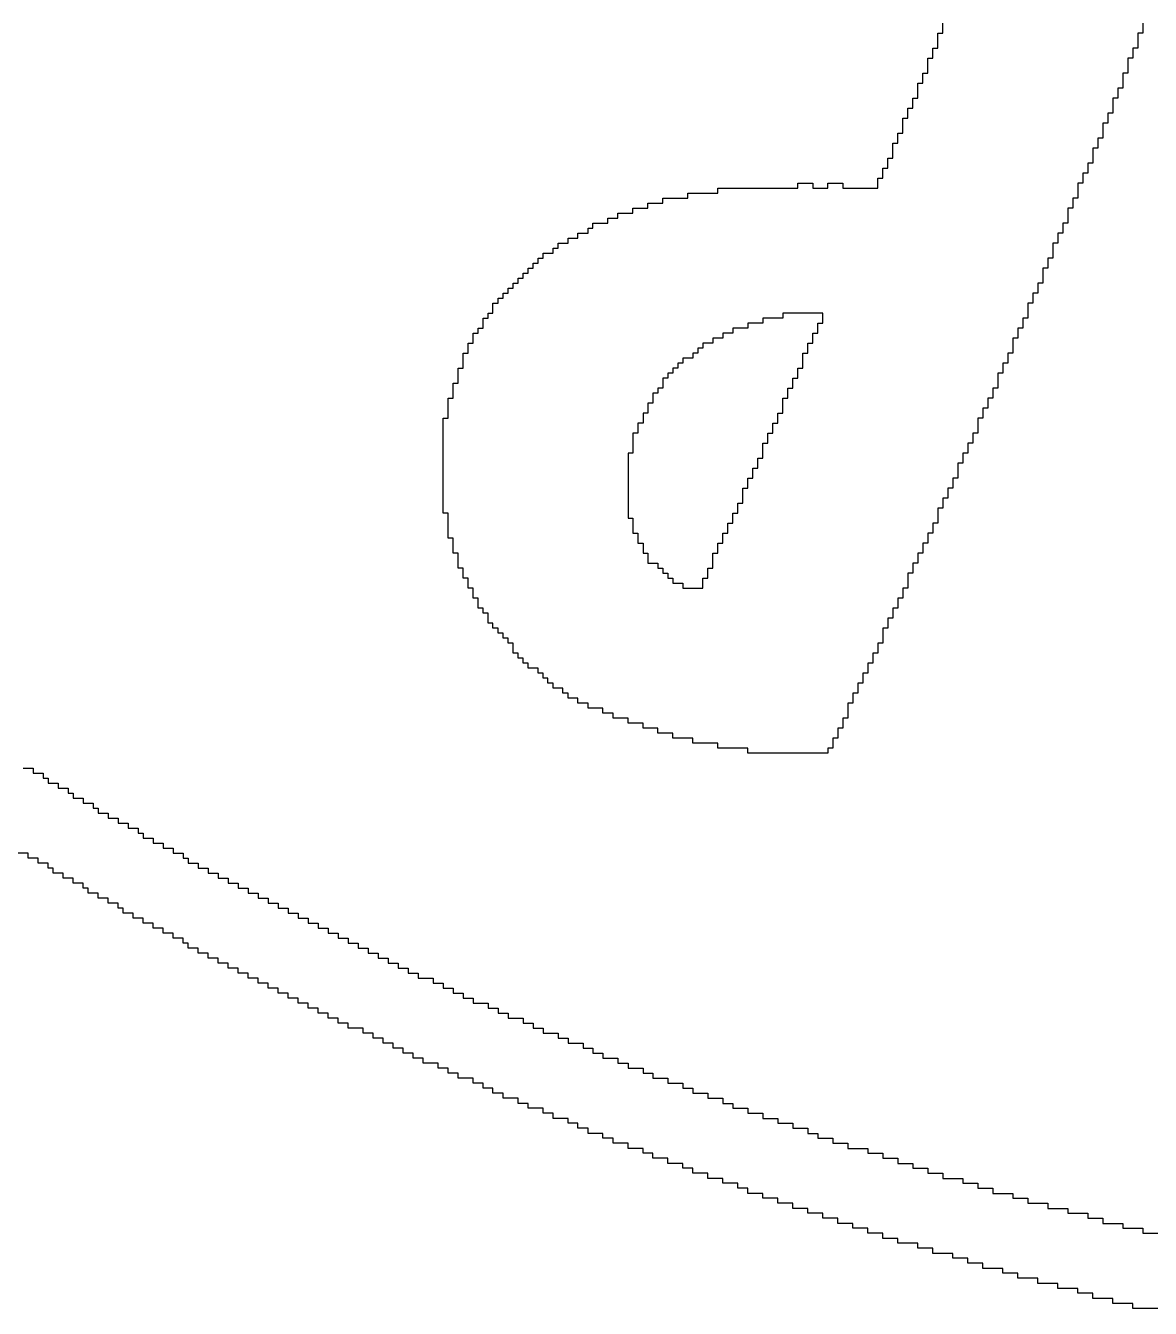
# Model space of a CAD drawing. Header units: millimetres. Extents: x 38.3 to 116.8, y 314 to 397.1.
# Drawn here: x 94.591 to 96.826, y 370.687 to 373.235 of the extents above; entities that cross this region are included whole.
import ezdxf

# ---------------------------------------------------------------- set-up
doc = ezdxf.new("R2010")
doc.units = ezdxf.units.MM
doc.layers.add('TopOverlay', color=2, linetype='Continuous')

# ---------------------------------------------------------------- blocks, each defined once
blk = doc.blocks.new('4S6TMP_L____85')
at = {"layer": 'TopOverlay'}
for p, q in [((-2.5194, -5.484), (-2.5194, -5.474)), ((-2.122, -5.474), (-2.122, -5.484)), ((-2.5293, -5.5038), (-2.5293, -5.4939)), ((-2.5293, -5.4939), (-2.5194, -5.4939)), ((-2.5194, -5.4939), (-2.5194, -5.484)), ((-2.122, -5.4939), (-2.132, -5.4939)), ((-2.132, -5.4939), (-2.132, -5.5038)), ((-2.122, -5.484), (-2.122, -5.4939)), ((-2.5393, -5.5336), (-2.5393, -5.5237)), ((-2.5393, -5.5237), (-2.5293, -5.5237)), ((-2.5293, -5.5138), (-2.5293, -5.5038)), ((-2.5293, -5.5237), (-2.5293, -5.5138)), ((-2.132, -5.5237), (-2.1419, -5.5237)), ((-2.1419, -5.5237), (-2.1419, -5.5336)), ((-2.132, -5.5038), (-2.132, -5.5138)), ((-2.132, -5.5138), (-2.132, -5.5237)), ((-2.5492, -5.5535), (-2.5492, -5.5436)), ((-2.5492, -5.5436), (-2.5393, -5.5436)), ((-2.5492, -5.5634), (-2.5492, -5.5535)), ((-2.5393, -5.5436), (-2.5393, -5.5336)), ((-2.1419, -5.5436), (-2.1518, -5.5436)), ((-2.1518, -5.5436), (-2.1518, -5.5535)), ((-2.1518, -5.5535), (-2.1518, -5.5634)), ((-2.1419, -5.5336), (-2.1419, -5.5436)), ((-2.5591, -5.5833), (-2.5591, -5.5734)), ((-2.5591, -5.5734), (-2.5492, -5.5734)), ((-2.5492, -5.5734), (-2.5492, -5.5634)), ((-2.1518, -5.5734), (-2.1618, -5.5734)), ((-2.1618, -5.5734), (-2.1618, -5.5833)), ((-2.1518, -5.5634), (-2.1518, -5.5734)), ((-2.5691, -5.6032), (-2.5691, -5.5932)), ((-2.5691, -5.5932), (-2.5591, -5.5932)), ((-2.5691, -5.6131), (-2.5691, -5.6032)), ((-2.5591, -5.5932), (-2.5591, -5.5833)), ((-2.1618, -5.6032), (-2.1717, -5.6032)), ((-2.1717, -5.6032), (-2.1717, -5.6131)), ((-2.1618, -5.5833), (-2.1618, -5.5932)), ((-2.1618, -5.5932), (-2.1618, -5.6032)), ((-2.579, -5.633), (-2.579, -5.623)), ((-2.579, -5.623), (-2.5691, -5.623)), ((-2.5691, -5.623), (-2.5691, -5.6131)), ((-2.1717, -5.623), (-2.1816, -5.623)), ((-2.1816, -5.623), (-2.1816, -5.633)), ((-2.1717, -5.6131), (-2.1717, -5.623)), ((-2.5889, -5.6529), (-2.5889, -5.6429)), ((-2.5889, -5.6429), (-2.579, -5.6429)), ((-2.5889, -5.6628), (-2.5889, -5.6529)), ((-2.579, -5.6429), (-2.579, -5.633)), ((-2.1816, -5.6529), (-2.1916, -5.6529)), ((-2.1916, -5.6529), (-2.1916, -5.6628)), ((-2.1816, -5.633), (-2.1816, -5.6429)), ((-2.1816, -5.6429), (-2.1816, -5.6529)), ((-2.5989, -5.6727), (-2.5989, -5.6628)), ((-2.5989, -5.6628), (-2.5889, -5.6628)), ((-2.5989, -5.6827), (-2.5989, -5.6727)), ((-2.1916, -5.6727), (-2.2015, -5.6727)), ((-2.2015, -5.6727), (-2.2015, -5.6827)), ((-2.1916, -5.6628), (-2.1916, -5.6727)), ((-2.6088, -5.7025), (-2.6088, -5.6926)), ((-2.6088, -5.6926), (-2.5989, -5.6926)), ((-2.6088, -5.7125), (-2.6088, -5.7025)), ((-2.5989, -5.6926), (-2.5989, -5.6827)), ((-2.2015, -5.7025), (-2.2114, -5.7025)), ((-2.2114, -5.7025), (-2.2114, -5.7125)), ((-2.2015, -5.6827), (-2.2015, -5.6926)), ((-2.2015, -5.6926), (-2.2015, -5.7025)), ((-2.6187, -5.7224), (-2.6187, -5.7125)), ((-2.6187, -5.7125), (-2.6088, -5.7125)), ((-2.6187, -5.7323), (-2.6187, -5.7224)), ((-2.6187, -5.7423), (-2.6187, -5.7323)), ((-2.2114, -5.7224), (-2.2214, -5.7224)), ((-2.2214, -5.7224), (-2.2214, -5.7323)), ((-2.2214, -5.7323), (-2.2214, -5.7423)), ((-2.2114, -5.7125), (-2.2114, -5.7224)), ((-2.6287, -5.7522), (-2.6287, -5.7423)), ((-2.6287, -5.7423), (-2.6187, -5.7423)), ((-2.6287, -5.7621), (-2.6287, -5.7522)), ((-2.2214, -5.7522), (-2.2313, -5.7522)), ((-2.2313, -5.7522), (-2.2313, -5.7621)), ((-2.2214, -5.7423), (-2.2214, -5.7522)), ((-2.6485, -5.7919), (-2.6485, -5.782)), ((-2.6485, -5.782), (-2.6386, -5.782)), ((-2.6386, -5.7721), (-2.6386, -5.7621)), ((-2.6386, -5.7621), (-2.6287, -5.7621)), ((-2.6386, -5.782), (-2.6386, -5.7721)), ((-2.2313, -5.7721), (-2.2413, -5.7721)), ((-2.2413, -5.7721), (-2.2413, -5.782)), ((-2.2413, -5.782), (-2.2413, -5.7919)), ((-2.2313, -5.7621), (-2.2313, -5.7721)), ((-2.9664, -5.8118), (-2.9664, -5.8019)), ((-2.9664, -5.8019), (-2.8075, -5.8019)), ((-2.8075, -5.8019), (-2.8075, -5.7919)), ((-2.8075, -5.7919), (-2.7777, -5.7919)), ((-2.7777, -5.7919), (-2.7777, -5.8019)), ((-2.7777, -5.8019), (-2.7479, -5.8019)), ((-2.7479, -5.8019), (-2.7479, -5.7919)), ((-2.7479, -5.7919), (-2.7181, -5.7919)), ((-2.7181, -5.7919), (-2.7181, -5.8019)), ((-2.7181, -5.8019), (-2.6485, -5.8019)), ((-2.6485, -5.8019), (-2.6485, -5.7919)), ((-2.2413, -5.7919), (-2.2512, -5.7919)), ((-2.2512, -5.7919), (-2.2512, -5.8019)), ((-2.2512, -5.8019), (-2.2512, -5.8118)), ((-3.1055, -5.8416), (-3.1055, -5.8317)), ((-3.1055, -5.8317), (-3.0757, -5.8317)), ((-3.0757, -5.8317), (-3.0757, -5.8217)), ((-3.0757, -5.8217), (-3.026, -5.8217)), ((-3.026, -5.8217), (-3.026, -5.8118)), ((-3.026, -5.8118), (-2.9664, -5.8118)), ((-2.2512, -5.8217), (-2.2611, -5.8217)), ((-2.2611, -5.8217), (-2.2611, -5.8317)), ((-2.2611, -5.8317), (-2.2611, -5.8416)), ((-2.2512, -5.8118), (-2.2512, -5.8217)), ((-3.1651, -5.8615), (-3.1651, -5.8515)), ((-3.1651, -5.8515), (-3.1353, -5.8515)), ((-3.1353, -5.8515), (-3.1353, -5.8416)), ((-3.1353, -5.8416), (-3.1055, -5.8416)), ((-2.2611, -5.8416), (-2.2711, -5.8416)), ((-2.2711, -5.8416), (-2.2711, -5.8515)), ((-2.2711, -5.8515), (-2.2711, -5.8615)), ((-3.2247, -5.8913), (-3.2247, -5.8813)), ((-3.2247, -5.8813), (-3.2148, -5.8813)), ((-3.2148, -5.8813), (-3.2148, -5.8714)), ((-3.2148, -5.8714), (-3.185, -5.8714)), ((-3.185, -5.8714), (-3.185, -5.8615)), ((-3.185, -5.8615), (-3.1651, -5.8615)), ((-2.2711, -5.8714), (-2.281, -5.8714)), ((-2.281, -5.8714), (-2.281, -5.8813)), ((-2.281, -5.8813), (-2.281, -5.8913)), ((-2.2711, -5.8615), (-2.2711, -5.8714)), ((-3.2843, -5.9211), (-3.2843, -5.9111)), ((-3.2843, -5.9111), (-3.2644, -5.9111)), ((-3.2644, -5.9111), (-3.2644, -5.9012)), ((-3.2644, -5.9012), (-3.2446, -5.9012)), ((-3.2446, -5.9012), (-3.2446, -5.8913)), ((-3.2446, -5.8913), (-3.2247, -5.8913)), ((-2.2909, -5.9111), (-2.3009, -5.9111)), ((-2.3009, -5.9111), (-2.3009, -5.9211)), ((-2.281, -5.8913), (-2.2909, -5.8913)), ((-2.2909, -5.8913), (-2.2909, -5.9012)), ((-2.2909, -5.9012), (-2.2909, -5.9111)), ((-3.3141, -5.9409), (-3.3141, -5.931)), ((-3.3141, -5.931), (-3.2942, -5.931)), ((-3.2942, -5.931), (-3.2942, -5.9211)), ((-3.2942, -5.9211), (-3.2843, -5.9211)), ((-2.3009, -5.9211), (-2.3009, -5.931)), ((-2.3009, -5.931), (-2.3009, -5.9409)), ((-3.3439, -5.9707), (-3.3439, -5.9608)), ((-3.3439, -5.9608), (-3.334, -5.9608)), ((-3.334, -5.9608), (-3.334, -5.9509)), ((-3.334, -5.9509), (-3.324, -5.9509)), ((-3.324, -5.9509), (-3.324, -5.9409)), ((-3.324, -5.9409), (-3.3141, -5.9409)), ((-2.3108, -5.9608), (-2.3207, -5.9608)), ((-2.3207, -5.9608), (-2.3207, -5.9707)), ((-2.3009, -5.9409), (-2.3108, -5.9409)), ((-2.3108, -5.9409), (-2.3108, -5.9509)), ((-2.3108, -5.9509), (-2.3108, -5.9608)), ((-3.3638, -5.9906), (-3.3638, -5.9807)), ((-3.3638, -5.9807), (-3.3538, -5.9807)), ((-3.3538, -5.9807), (-3.3538, -5.9707)), ((-3.3538, -5.9707), (-3.3439, -5.9707)), ((-2.3207, -5.9707), (-2.3207, -5.9807)), ((-2.3207, -5.9807), (-2.3207, -5.9906)), ((-3.3936, -6.0204), (-3.3936, -6.0105)), ((-3.3936, -6.0105), (-3.3836, -6.0105)), ((-3.3836, -6.0105), (-3.3836, -6.0005)), ((-3.3836, -6.0005), (-3.3737, -6.0005)), ((-3.3737, -6.0005), (-3.3737, -5.9906)), ((-3.3737, -5.9906), (-3.3638, -5.9906)), ((-2.3307, -6.0105), (-2.3406, -6.0105)), ((-2.3406, -6.0105), (-2.3406, -6.0204)), ((-2.3207, -5.9906), (-2.3307, -5.9906)), ((-2.3307, -5.9906), (-2.3307, -6.0005)), ((-2.3307, -6.0005), (-2.3307, -6.0105)), ((-3.4135, -6.0403), (-3.4135, -6.0303)), ((-3.4135, -6.0303), (-3.4035, -6.0303)), ((-3.4035, -6.0303), (-3.4035, -6.0204)), ((-3.4035, -6.0204), (-3.3936, -6.0204)), ((-2.3406, -6.0303), (-2.3505, -6.0303)), ((-2.3505, -6.0303), (-2.3505, -6.0403)), ((-2.3406, -6.0204), (-2.3406, -6.0303)), ((-3.4333, -6.0701), (-3.4333, -6.0601)), ((-3.4333, -6.0601), (-3.4234, -6.0601)), ((-3.4234, -6.0601), (-3.4234, -6.0502)), ((-3.4234, -6.0502), (-3.4135, -6.0502)), ((-3.4135, -6.0502), (-3.4135, -6.0403)), ((-2.8373, -6.0601), (-2.877, -6.0601)), ((-2.877, -6.0601), (-2.877, -6.0701)), ((-2.7578, -6.0502), (-2.8373, -6.0502)), ((-2.8373, -6.0502), (-2.8373, -6.0601)), ((-2.7578, -6.0601), (-2.7578, -6.0502)), ((-2.7578, -6.0701), (-2.7578, -6.0601)), ((-2.3505, -6.0601), (-2.3605, -6.0601)), ((-2.3605, -6.0601), (-2.3605, -6.0701)), ((-2.3505, -6.0403), (-2.3505, -6.0502)), ((-2.3505, -6.0502), (-2.3505, -6.0601)), ((-3.4433, -6.0899), (-3.4433, -6.08)), ((-3.4433, -6.08), (-3.4333, -6.08)), ((-3.4333, -6.08), (-3.4333, -6.0701)), ((-2.9068, -6.08), (-2.9366, -6.08)), ((-2.9366, -6.08), (-2.9366, -6.0899)), ((-2.877, -6.0701), (-2.9068, -6.0701)), ((-2.9068, -6.0701), (-2.9068, -6.08)), ((-2.7677, -6.08), (-2.7677, -6.0701)), ((-2.7677, -6.0701), (-2.7578, -6.0701)), ((-2.7677, -6.0899), (-2.7677, -6.08)), ((-2.3605, -6.08), (-2.3704, -6.08)), ((-2.3704, -6.08), (-2.3704, -6.0899)), ((-2.3605, -6.0701), (-2.3605, -6.08)), ((-3.4631, -6.1197), (-3.4631, -6.1098)), ((-3.4631, -6.1098), (-3.4532, -6.1098)), ((-3.4532, -6.0999), (-3.4532, -6.0899)), ((-3.4532, -6.0899), (-3.4433, -6.0899)), ((-3.4532, -6.1098), (-3.4532, -6.0999)), ((-2.9764, -6.1098), (-2.9962, -6.1098)), ((-2.9962, -6.1098), (-2.9962, -6.1197)), ((-2.9565, -6.0999), (-2.9764, -6.0999)), ((-2.9764, -6.0999), (-2.9764, -6.1098)), ((-2.9366, -6.0899), (-2.9565, -6.0899)), ((-2.9565, -6.0899), (-2.9565, -6.0999)), ((-2.7876, -6.1197), (-2.7876, -6.1098)), ((-2.7876, -6.1098), (-2.7777, -6.1098)), ((-2.7777, -6.0999), (-2.7777, -6.0899)), ((-2.7777, -6.0899), (-2.7677, -6.0899)), ((-2.7777, -6.1098), (-2.7777, -6.0999)), ((-2.3704, -6.0999), (-2.3803, -6.0999)), ((-2.3803, -6.0999), (-2.3803, -6.1098)), ((-2.3803, -6.1098), (-2.3803, -6.1197)), ((-2.3704, -6.0899), (-2.3704, -6.0999)), ((-3.4731, -6.1396), (-3.4731, -6.1297)), ((-3.4731, -6.1297), (-3.4631, -6.1297)), ((-3.4731, -6.1495), (-3.4731, -6.1396)), ((-3.4631, -6.1297), (-3.4631, -6.1197)), ((-3.0161, -6.1396), (-3.036, -6.1396)), ((-3.036, -6.1396), (-3.036, -6.1495)), ((-3.0062, -6.1297), (-3.0161, -6.1297)), ((-3.0161, -6.1297), (-3.0161, -6.1396)), ((-2.9962, -6.1197), (-3.0062, -6.1197)), ((-3.0062, -6.1197), (-3.0062, -6.1297)), ((-2.7975, -6.1396), (-2.7975, -6.1297)), ((-2.7975, -6.1297), (-2.7876, -6.1297)), ((-2.7975, -6.1495), (-2.7975, -6.1396)), ((-2.7876, -6.1297), (-2.7876, -6.1197)), ((-2.3803, -6.1297), (-2.3903, -6.1297)), ((-2.3903, -6.1297), (-2.3903, -6.1396)), ((-2.3903, -6.1396), (-2.3903, -6.1495)), ((-2.3803, -6.1197), (-2.3803, -6.1297)), ((-3.483, -6.1694), (-3.483, -6.1595)), ((-3.483, -6.1595), (-3.4731, -6.1595)), ((-3.4731, -6.1595), (-3.4731, -6.1495)), ((-3.0459, -6.1595), (-3.0558, -6.1595)), ((-3.0558, -6.1595), (-3.0558, -6.1694)), ((-3.036, -6.1495), (-3.0459, -6.1495)), ((-3.0459, -6.1495), (-3.0459, -6.1595)), ((-2.8075, -6.1694), (-2.8075, -6.1595)), ((-2.8075, -6.1595), (-2.7975, -6.1595)), ((-2.7975, -6.1595), (-2.7975, -6.1495)), ((-2.3903, -6.1495), (-2.4002, -6.1495)), ((-2.4002, -6.1495), (-2.4002, -6.1595)), ((-2.4002, -6.1595), (-2.4002, -6.1694)), ((-3.4929, -6.1992), (-3.4929, -6.1893)), ((-3.4929, -6.1893), (-3.483, -6.1893)), ((-3.483, -6.1793), (-3.483, -6.1694)), ((-3.483, -6.1893), (-3.483, -6.1793)), ((-3.0658, -6.1793), (-3.0757, -6.1793)), ((-3.0757, -6.1793), (-3.0757, -6.1893)), ((-3.0757, -6.1893), (-3.0757, -6.1992)), ((-3.0558, -6.1694), (-3.0658, -6.1694)), ((-3.0658, -6.1694), (-3.0658, -6.1793)), ((-2.8174, -6.1893), (-2.8174, -6.1793)), ((-2.8174, -6.1793), (-2.8075, -6.1793)), ((-2.8174, -6.1992), (-2.8174, -6.1893)), ((-2.8075, -6.1793), (-2.8075, -6.1694)), ((-2.4002, -6.1694), (-2.4101, -6.1694)), ((-2.4101, -6.1694), (-2.4101, -6.1793)), ((-2.4101, -6.1793), (-2.4101, -6.1893)), ((-2.4101, -6.1893), (-2.4101, -6.1992)), ((-3.4929, -6.2091), (-3.4929, -6.1992)), ((-3.4929, -6.2191), (-3.4929, -6.2091)), ((-3.0856, -6.2091), (-3.0956, -6.2091)), ((-3.0956, -6.2091), (-3.0956, -6.2191)), ((-3.0757, -6.1992), (-3.0856, -6.1992)), ((-3.0856, -6.1992), (-3.0856, -6.2091)), ((-2.8274, -6.2091), (-2.8274, -6.1992)), ((-2.8274, -6.1992), (-2.8174, -6.1992)), ((-2.8274, -6.2191), (-2.8274, -6.2091)), ((-2.4101, -6.1992), (-2.4201, -6.1992)), ((-2.4201, -6.1992), (-2.4201, -6.2091)), ((-2.4201, -6.2091), (-2.4201, -6.2191)), ((-3.5029, -6.229), (-3.5029, -6.2191)), ((-3.5029, -6.2191), (-3.4929, -6.2191)), ((-3.5029, -6.239), (-3.5029, -6.229)), ((-3.5029, -6.2489), (-3.5029, -6.239)), ((-3.0956, -6.229), (-3.1055, -6.229)), ((-3.1055, -6.229), (-3.1055, -6.239)), ((-3.1055, -6.239), (-3.1055, -6.2489)), ((-3.0956, -6.2191), (-3.0956, -6.229)), ((-2.8373, -6.229), (-2.8373, -6.2191)), ((-2.8373, -6.2191), (-2.8274, -6.2191)), ((-2.8373, -6.239), (-2.8373, -6.229)), ((-2.8373, -6.2489), (-2.8373, -6.239)), ((-2.43, -6.239), (-2.4399, -6.239)), ((-2.4399, -6.239), (-2.4399, -6.2489)), ((-2.4201, -6.2191), (-2.43, -6.2191)), ((-2.43, -6.2191), (-2.43, -6.229)), ((-2.43, -6.229), (-2.43, -6.239)), ((-3.5128, -6.2688), (-3.5128, -6.2588)), ((-3.5128, -6.2588), (-3.5029, -6.2588)), ((-3.5029, -6.2588), (-3.5029, -6.2489)), ((-3.1055, -6.2489), (-3.1154, -6.2489)), ((-3.1154, -6.2489), (-3.1154, -6.2588)), ((-3.1154, -6.2588), (-3.1154, -6.2688)), ((-2.8472, -6.2588), (-2.8472, -6.2489)), ((-2.8472, -6.2489), (-2.8373, -6.2489)), ((-2.8472, -6.2688), (-2.8472, -6.2588)), ((-2.4399, -6.2588), (-2.4499, -6.2588)), ((-2.4499, -6.2588), (-2.4499, -6.2688)), ((-2.4399, -6.2489), (-2.4399, -6.2588)), ((-3.5128, -6.2787), (-3.5128, -6.2688)), ((-3.5128, -6.2886), (-3.5128, -6.2787)), ((-3.5128, -6.2986), (-3.5128, -6.2886)), ((-3.1254, -6.2886), (-3.1353, -6.2886)), ((-3.1353, -6.2886), (-3.1353, -6.2986)), ((-3.1154, -6.2688), (-3.1254, -6.2688)), ((-3.1254, -6.2688), (-3.1254, -6.2787)), ((-3.1254, -6.2787), (-3.1254, -6.2886)), ((-2.8671, -6.2986), (-2.8671, -6.2886)), ((-2.8671, -6.2886), (-2.8572, -6.2886)), ((-2.8572, -6.2787), (-2.8572, -6.2688)), ((-2.8572, -6.2688), (-2.8472, -6.2688)), ((-2.8572, -6.2886), (-2.8572, -6.2787)), ((-2.4499, -6.2886), (-2.4598, -6.2886)), ((-2.4598, -6.2886), (-2.4598, -6.2986)), ((-2.4499, -6.2688), (-2.4499, -6.2787)), ((-2.4499, -6.2787), (-2.4499, -6.2886)), ((-3.5128, -6.3085), (-3.5128, -6.2986)), ((-3.5128, -6.3184), (-3.5128, -6.3085)), ((-3.5128, -6.3284), (-3.5128, -6.3184)), ((-3.1353, -6.2986), (-3.1353, -6.3085)), ((-3.1353, -6.3085), (-3.1353, -6.3184)), ((-3.1353, -6.3184), (-3.1353, -6.3284)), ((-2.877, -6.3184), (-2.877, -6.3085)), ((-2.877, -6.3085), (-2.8671, -6.3085)), ((-2.877, -6.3284), (-2.877, -6.3184)), ((-2.8671, -6.3085), (-2.8671, -6.2986)), ((-2.4598, -6.3085), (-2.4697, -6.3085)), ((-2.4697, -6.3085), (-2.4697, -6.3184)), ((-2.4697, -6.3184), (-2.4697, -6.3284)), ((-2.4598, -6.2986), (-2.4598, -6.3085)), ((-3.5128, -6.3383), (-3.5128, -6.3284)), ((-3.5128, -6.3482), (-3.5128, -6.3383)), ((-3.1353, -6.3284), (-3.1452, -6.3284)), ((-3.1452, -6.3284), (-3.1452, -6.3383)), ((-3.1452, -6.3383), (-3.1452, -6.3482)), ((-2.887, -6.3482), (-2.887, -6.3383)), ((-2.887, -6.3383), (-2.877, -6.3383)), ((-2.877, -6.3383), (-2.877, -6.3284)), ((-2.4697, -6.3284), (-2.4797, -6.3284)), ((-2.4797, -6.3284), (-2.4797, -6.3383)), ((-2.4797, -6.3383), (-2.4797, -6.3482)), ((-3.5128, -6.3582), (-3.5128, -6.3482)), ((-3.5128, -6.3681), (-3.5128, -6.3582)), ((-3.5128, -6.378), (-3.5128, -6.3681)), ((-3.1452, -6.3482), (-3.1452, -6.3582)), ((-3.1452, -6.3582), (-3.1452, -6.3681)), ((-3.1452, -6.3681), (-3.1452, -6.378)), ((-2.8969, -6.3681), (-2.8969, -6.3582)), ((-2.8969, -6.3582), (-2.887, -6.3582)), ((-2.8969, -6.378), (-2.8969, -6.3681)), ((-2.887, -6.3582), (-2.887, -6.3482)), ((-2.4797, -6.3482), (-2.4896, -6.3482)), ((-2.4896, -6.3482), (-2.4896, -6.3582)), ((-2.4896, -6.3582), (-2.4896, -6.3681)), ((-2.4896, -6.3681), (-2.4896, -6.378)), ((-3.5128, -6.388), (-3.5128, -6.378)), ((-3.5128, -6.3979), (-3.5128, -6.388)), ((-3.1452, -6.378), (-3.1452, -6.388)), ((-3.1452, -6.388), (-3.1452, -6.3979)), ((-2.9068, -6.388), (-2.9068, -6.378)), ((-2.9068, -6.378), (-2.8969, -6.378)), ((-2.9068, -6.3979), (-2.9068, -6.388)), ((-2.4896, -6.378), (-2.4995, -6.378)), ((-2.4995, -6.378), (-2.4995, -6.388)), ((-2.4995, -6.388), (-2.4995, -6.3979)), ((-3.5128, -6.4078), (-3.5128, -6.3979)), ((-3.5128, -6.4178), (-3.5128, -6.4078)), ((-3.5128, -6.4277), (-3.5128, -6.4178)), ((-3.1452, -6.3979), (-3.1452, -6.4078)), ((-3.1452, -6.4078), (-3.1452, -6.4178)), ((-3.1452, -6.4178), (-3.1452, -6.4277)), ((-2.9168, -6.4078), (-2.9168, -6.3979)), ((-2.9168, -6.3979), (-2.9068, -6.3979)), ((-2.9168, -6.4178), (-2.9168, -6.4078)), ((-2.9168, -6.4277), (-2.9168, -6.4178)), ((-2.5095, -6.4178), (-2.5194, -6.4178)), ((-2.5194, -6.4178), (-2.5194, -6.4277)), ((-2.4995, -6.3979), (-2.5095, -6.3979)), ((-2.5095, -6.3979), (-2.5095, -6.4078)), ((-2.5095, -6.4078), (-2.5095, -6.4178)), ((-3.5128, -6.4376), (-3.5128, -6.4277)), ((-3.5128, -6.4476), (-3.5128, -6.4376)), ((-3.1452, -6.4277), (-3.1452, -6.4376)), ((-3.1452, -6.4376), (-3.1452, -6.4476)), ((-2.9267, -6.4376), (-2.9267, -6.4277)), ((-2.9267, -6.4277), (-2.9168, -6.4277)), ((-2.9267, -6.4476), (-2.9267, -6.4376)), ((-2.5194, -6.4376), (-2.5293, -6.4376)), ((-2.5293, -6.4376), (-2.5293, -6.4476)), ((-2.5194, -6.4277), (-2.5194, -6.4376)), ((-3.5029, -6.4476), (-3.5128, -6.4476)), ((-3.5029, -6.4575), (-3.5029, -6.4476)), ((-3.5029, -6.4674), (-3.5029, -6.4575)), ((-3.5029, -6.4774), (-3.5029, -6.4674)), ((-3.1452, -6.4476), (-3.1452, -6.4575)), ((-3.1452, -6.4575), (-3.1353, -6.4575)), ((-3.1353, -6.4575), (-3.1353, -6.4674)), ((-3.1353, -6.4674), (-3.1353, -6.4774)), ((-2.9466, -6.4774), (-2.9466, -6.4674)), ((-2.9466, -6.4674), (-2.9366, -6.4674)), ((-2.9366, -6.4575), (-2.9366, -6.4476)), ((-2.9366, -6.4476), (-2.9267, -6.4476)), ((-2.9366, -6.4674), (-2.9366, -6.4575)), ((-2.5293, -6.4674), (-2.5393, -6.4674)), ((-2.5393, -6.4674), (-2.5393, -6.4774)), ((-2.5293, -6.4476), (-2.5293, -6.4575)), ((-2.5293, -6.4575), (-2.5293, -6.4674)), ((-3.5029, -6.4873), (-3.5029, -6.4774)), ((-3.5029, -6.4972), (-3.5029, -6.4873)), ((-3.4929, -6.4972), (-3.5029, -6.4972)), ((-3.4929, -6.5072), (-3.4929, -6.4972)), ((-3.1353, -6.4774), (-3.1353, -6.4873)), ((-3.1353, -6.4873), (-3.1254, -6.4873)), ((-3.1254, -6.4873), (-3.1254, -6.4972)), ((-3.1254, -6.4972), (-3.1254, -6.5072)), ((-2.9565, -6.4972), (-2.9565, -6.4873)), ((-2.9565, -6.4873), (-2.9466, -6.4873)), ((-2.9565, -6.5072), (-2.9565, -6.4972)), ((-2.9466, -6.4873), (-2.9466, -6.4774)), ((-2.5393, -6.4873), (-2.5492, -6.4873)), ((-2.5492, -6.4873), (-2.5492, -6.4972)), ((-2.5492, -6.4972), (-2.5492, -6.5072)), ((-2.5393, -6.4774), (-2.5393, -6.4873)), ((-3.4929, -6.5171), (-3.4929, -6.5072)), ((-3.4929, -6.527), (-3.4929, -6.5171)), ((-3.1254, -6.5072), (-3.1154, -6.5072)), ((-3.1154, -6.5072), (-3.1154, -6.5171)), ((-3.1154, -6.5171), (-3.1154, -6.527)), ((-2.9664, -6.5171), (-2.9664, -6.5072)), ((-2.9664, -6.5072), (-2.9565, -6.5072)), ((-2.9664, -6.527), (-2.9664, -6.5171)), ((-2.5492, -6.5072), (-2.5591, -6.5072)), ((-2.5591, -6.5072), (-2.5591, -6.5171)), ((-2.5591, -6.5171), (-2.5591, -6.527)), ((-3.483, -6.527), (-3.4929, -6.527)), ((-3.483, -6.537), (-3.483, -6.527)), ((-3.483, -6.5469), (-3.483, -6.537)), ((-3.483, -6.5568), (-3.483, -6.5469)), ((-3.1154, -6.527), (-3.1055, -6.527)), ((-3.1055, -6.527), (-3.1055, -6.537)), ((-3.1055, -6.537), (-3.1055, -6.5469)), ((-3.1055, -6.5469), (-3.0856, -6.5469)), ((-3.0856, -6.5469), (-3.0856, -6.5568)), ((-2.9764, -6.537), (-2.9764, -6.527)), ((-2.9764, -6.527), (-2.9664, -6.527)), ((-2.9764, -6.5469), (-2.9764, -6.537)), ((-2.9764, -6.5568), (-2.9764, -6.5469)), ((-2.5691, -6.5469), (-2.579, -6.5469)), ((-2.579, -6.5469), (-2.579, -6.5568)), ((-2.5591, -6.527), (-2.5691, -6.527)), ((-2.5691, -6.527), (-2.5691, -6.537)), ((-2.5691, -6.537), (-2.5691, -6.5469)), ((-3.4731, -6.5568), (-3.483, -6.5568)), ((-3.4731, -6.5668), (-3.4731, -6.5568)), ((-3.4731, -6.5767), (-3.4731, -6.5668)), ((-3.0856, -6.5568), (-3.0757, -6.5568)), ((-3.0757, -6.5568), (-3.0757, -6.5668)), ((-3.0757, -6.5668), (-3.0658, -6.5668)), ((-3.0658, -6.5668), (-3.0658, -6.5767)), ((-2.9863, -6.5668), (-2.9863, -6.5568)), ((-2.9863, -6.5568), (-2.9764, -6.5568)), ((-2.9863, -6.5767), (-2.9863, -6.5668)), ((-2.579, -6.5668), (-2.5889, -6.5668)), ((-2.5889, -6.5668), (-2.5889, -6.5767)), ((-2.579, -6.5568), (-2.579, -6.5668)), ((-3.4631, -6.5767), (-3.4731, -6.5767)), ((-3.4631, -6.5866), (-3.4631, -6.5767)), ((-3.4631, -6.5966), (-3.4631, -6.5866)), ((-3.4532, -6.5966), (-3.4631, -6.5966)), ((-3.4532, -6.6065), (-3.4532, -6.5966)), ((-3.0658, -6.5767), (-3.0558, -6.5767)), ((-3.0558, -6.5767), (-3.0558, -6.5866)), ((-3.0558, -6.5866), (-3.036, -6.5866)), ((-3.036, -6.5866), (-3.036, -6.5966)), ((-3.036, -6.5966), (-2.9962, -6.5966)), ((-2.9962, -6.5866), (-2.9962, -6.5767)), ((-2.9962, -6.5767), (-2.9863, -6.5767)), ((-2.9962, -6.5966), (-2.9962, -6.5866)), ((-2.5889, -6.5966), (-2.5989, -6.5966)), ((-2.5989, -6.5966), (-2.5989, -6.6065)), ((-2.5889, -6.5767), (-2.5889, -6.5866)), ((-2.5889, -6.5866), (-2.5889, -6.5966)), ((-3.4532, -6.6164), (-3.4532, -6.6065)), ((-3.4433, -6.6164), (-3.4532, -6.6164)), ((-3.4433, -6.6264), (-3.4433, -6.6164)), ((-2.5989, -6.6164), (-2.6088, -6.6164)), ((-2.6088, -6.6164), (-2.6088, -6.6264)), ((-2.5989, -6.6065), (-2.5989, -6.6164)), ((-3.4433, -6.6363), (-3.4433, -6.6264)), ((-3.4333, -6.6363), (-3.4433, -6.6363)), ((-3.4333, -6.6462), (-3.4333, -6.6363)), ((-3.4234, -6.6462), (-3.4333, -6.6462)), ((-3.4234, -6.6562), (-3.4234, -6.6462)), ((-2.6088, -6.6363), (-2.6187, -6.6363)), ((-2.6187, -6.6363), (-2.6187, -6.6462)), ((-2.6187, -6.6462), (-2.6187, -6.6562)), ((-2.6088, -6.6264), (-2.6088, -6.6363)), ((-3.4234, -6.6661), (-3.4234, -6.6562)), ((-3.4135, -6.6661), (-3.4234, -6.6661)), ((-3.4135, -6.676), (-3.4135, -6.6661)), ((-2.6187, -6.6562), (-2.6287, -6.6562)), ((-2.6287, -6.6562), (-2.6287, -6.6661)), ((-2.6287, -6.6661), (-2.6287, -6.676)), ((-3.4035, -6.676), (-3.4135, -6.676)), ((-3.4035, -6.686), (-3.4035, -6.676)), ((-3.3936, -6.686), (-3.4035, -6.686)), ((-3.3936, -6.6959), (-3.3936, -6.686)), ((-3.3836, -6.6959), (-3.3936, -6.6959)), ((-3.3836, -6.7058), (-3.3836, -6.6959)), ((-2.6287, -6.676), (-2.6386, -6.676)), ((-2.6386, -6.676), (-2.6386, -6.686)), ((-2.6386, -6.686), (-2.6386, -6.6959)), ((-2.6386, -6.6959), (-2.6386, -6.7058)), ((-3.3737, -6.7058), (-3.3836, -6.7058)), ((-3.3737, -6.7158), (-3.3737, -6.7058)), ((-3.3737, -6.7257), (-3.3737, -6.7158)), ((-3.3638, -6.7257), (-3.3737, -6.7257)), ((-3.3638, -6.7356), (-3.3638, -6.7257)), ((-2.6485, -6.7257), (-2.6585, -6.7257)), ((-2.6585, -6.7257), (-2.6585, -6.7356)), ((-2.6386, -6.7058), (-2.6485, -6.7058)), ((-2.6485, -6.7058), (-2.6485, -6.7158)), ((-2.6485, -6.7158), (-2.6485, -6.7257)), ((-3.3538, -6.7356), (-3.3638, -6.7356)), ((-3.3538, -6.7456), (-3.3538, -6.7356)), ((-3.3439, -6.7456), (-3.3538, -6.7456)), ((-3.3439, -6.7555), (-3.3439, -6.7456)), ((-2.6585, -6.7456), (-2.6684, -6.7456)), ((-2.6684, -6.7456), (-2.6684, -6.7555)), ((-2.6585, -6.7356), (-2.6585, -6.7456)), ((-3.324, -6.7555), (-3.3439, -6.7555)), ((-3.324, -6.7654), (-3.324, -6.7555)), ((-3.3141, -6.7654), (-3.324, -6.7654)), ((-3.3141, -6.7754), (-3.3141, -6.7654)), ((-3.3042, -6.7754), (-3.3141, -6.7754)), ((-3.3042, -6.7853), (-3.3042, -6.7754)), ((-2.6684, -6.7654), (-2.6783, -6.7654)), ((-2.6783, -6.7654), (-2.6783, -6.7754)), ((-2.6783, -6.7754), (-2.6783, -6.7853)), ((-2.6684, -6.7555), (-2.6684, -6.7654)), ((-3.2942, -6.7853), (-3.3042, -6.7853)), ((-3.2942, -6.7952), (-3.2942, -6.7853)), ((-3.2744, -6.7952), (-3.2942, -6.7952)), ((-3.2744, -6.8052), (-3.2744, -6.7952)), ((-2.6783, -6.7853), (-2.6883, -6.7853)), ((-2.6883, -6.7853), (-2.6883, -6.7952)), ((-2.6883, -6.7952), (-2.6883, -6.8052)), ((-3.2644, -6.8052), (-3.2744, -6.8052)), ((-3.2644, -6.8151), (-3.2644, -6.8052)), ((-3.2446, -6.8151), (-3.2644, -6.8151)), ((-3.2446, -6.8251), (-3.2446, -6.8151)), ((-3.2247, -6.8251), (-3.2446, -6.8251)), ((-3.2247, -6.835), (-3.2247, -6.8251)), ((-2.6982, -6.8251), (-2.7081, -6.8251)), ((-2.7081, -6.8251), (-2.7081, -6.835)), ((-2.6883, -6.8052), (-2.6982, -6.8052)), ((-2.6982, -6.8052), (-2.6982, -6.8151)), ((-2.6982, -6.8151), (-2.6982, -6.8251)), ((-3.1949, -6.835), (-3.2247, -6.835)), ((-3.1949, -6.8449), (-3.1949, -6.835)), ((-3.175, -6.8449), (-3.1949, -6.8449)), ((-3.175, -6.8549), (-3.175, -6.8449)), ((-2.7081, -6.835), (-2.7081, -6.8449)), ((-2.7081, -6.8449), (-2.7081, -6.8549)), ((-3.1452, -6.8549), (-3.175, -6.8549)), ((-3.1452, -6.8648), (-3.1452, -6.8549)), ((-3.1154, -6.8648), (-3.1452, -6.8648)), ((-3.1154, -6.8747), (-3.1154, -6.8648)), ((-3.0856, -6.8747), (-3.1154, -6.8747)), ((-3.0856, -6.8847), (-3.0856, -6.8747)), ((-2.7181, -6.8747), (-2.728, -6.8747)), ((-2.728, -6.8747), (-2.728, -6.8847)), ((-2.7081, -6.8549), (-2.7181, -6.8549)), ((-2.7181, -6.8549), (-2.7181, -6.8648)), ((-2.7181, -6.8648), (-2.7181, -6.8747)), ((-3.0558, -6.8847), (-3.0856, -6.8847)), ((-3.0558, -6.8946), (-3.0558, -6.8847)), ((-3.0161, -6.8946), (-3.0558, -6.8946)), ((-3.0161, -6.9045), (-3.0161, -6.8946)), ((-2.9664, -6.9045), (-3.0161, -6.9045)), ((-2.9664, -6.9145), (-2.9664, -6.9045)), ((-2.728, -6.8946), (-2.7379, -6.8946)), ((-2.7379, -6.8946), (-2.7379, -6.9045)), ((-2.7379, -6.9045), (-2.7379, -6.9145)), ((-2.728, -6.8847), (-2.728, -6.8946)), ((-2.9068, -6.9145), (-2.9664, -6.9145)), ((-2.9068, -6.9244), (-2.9068, -6.9145)), ((-2.7479, -6.9244), (-2.9068, -6.9244)), ((-2.7379, -6.9145), (-2.7479, -6.9145)), ((-2.7479, -6.9145), (-2.7479, -6.9244)), ((-4.3472, -6.9542), (-4.3274, -6.9542)), ((-4.3274, -6.9542), (-4.3274, -6.9641)), ((-4.3274, -6.9641), (-4.3075, -6.9641)), ((-4.3075, -6.9641), (-4.3075, -6.9741)), ((-4.3075, -6.9741), (-4.2976, -6.9741)), ((-4.2976, -6.9741), (-4.2976, -6.984)), ((-4.2976, -6.984), (-4.2777, -6.984)), ((-4.2777, -6.984), (-4.2777, -6.9939)), ((-4.2777, -6.9939), (-4.2578, -6.9939)), ((-4.2578, -6.9939), (-4.2578, -7.0039)), ((-4.2578, -7.0039), (-4.2479, -7.0039)), ((-4.2479, -7.0039), (-4.2479, -7.0138)), ((-4.2479, -7.0138), (-4.228, -7.0138)), ((-4.228, -7.0138), (-4.228, -7.0237)), ((-4.228, -7.0237), (-4.2082, -7.0237)), ((-4.2082, -7.0237), (-4.2082, -7.0337)), ((-4.2082, -7.0337), (-4.1982, -7.0337)), ((-4.1982, -7.0337), (-4.1982, -7.0436)), ((-4.1982, -7.0436), (-4.1784, -7.0436)), ((-4.1784, -7.0436), (-4.1784, -7.0535)), ((-4.1784, -7.0535), (-4.1585, -7.0535)), ((-4.1585, -7.0535), (-4.1585, -7.0635)), ((-4.1585, -7.0635), (-4.1386, -7.0635)), ((-4.1386, -7.0635), (-4.1386, -7.0734)), ((-4.1386, -7.0734), (-4.1188, -7.0734)), ((-4.1188, -7.0734), (-4.1188, -7.0833)), ((-4.1188, -7.0833), (-4.1088, -7.0833)), ((-4.1088, -7.0833), (-4.1088, -7.0933)), ((-4.1088, -7.0933), (-4.089, -7.0933)), ((-4.089, -7.0933), (-4.089, -7.1032)), ((-4.089, -7.1032), (-4.0691, -7.1032)), ((-4.0691, -7.1032), (-4.0691, -7.1131)), ((-4.3373, -7.1231), (-4.3572, -7.1231)), ((-4.3373, -7.133), (-4.3373, -7.1231)), ((-4.3174, -7.133), (-4.3373, -7.133)), ((-4.3174, -7.1429), (-4.3174, -7.133)), ((-4.0691, -7.1131), (-4.0492, -7.1131)), ((-4.0492, -7.1131), (-4.0492, -7.1231)), ((-4.0492, -7.1231), (-4.0294, -7.1231)), ((-4.0294, -7.1231), (-4.0294, -7.133)), ((-4.0294, -7.133), (-4.0194, -7.133)), ((-4.0194, -7.133), (-4.0194, -7.1429)), ((-4.2976, -7.1429), (-4.3174, -7.1429)), ((-4.2976, -7.1529), (-4.2976, -7.1429)), ((-4.2876, -7.1529), (-4.2976, -7.1529)), ((-4.2876, -7.1628), (-4.2876, -7.1529)), ((-4.0194, -7.1429), (-3.9996, -7.1429)), ((-3.9996, -7.1429), (-3.9996, -7.1529)), ((-3.9996, -7.1529), (-3.9797, -7.1529)), ((-3.9797, -7.1529), (-3.9797, -7.1628)), ((-4.2678, -7.1628), (-4.2876, -7.1628)), ((-4.2678, -7.1727), (-4.2678, -7.1628)), ((-4.2479, -7.1727), (-4.2678, -7.1727)), ((-4.2479, -7.1827), (-4.2479, -7.1727)), ((-4.228, -7.1827), (-4.2479, -7.1827)), ((-4.228, -7.1926), (-4.228, -7.1827)), ((-3.9797, -7.1628), (-3.9598, -7.1628)), ((-3.9598, -7.1628), (-3.9598, -7.1727)), ((-3.9598, -7.1727), (-3.9399, -7.1727)), ((-3.9399, -7.1727), (-3.9399, -7.1827)), ((-3.9399, -7.1827), (-3.9201, -7.1827)), ((-3.9201, -7.1827), (-3.9201, -7.1926)), ((-4.2181, -7.1926), (-4.228, -7.1926)), ((-4.2181, -7.2025), (-4.2181, -7.1926)), ((-4.1982, -7.2025), (-4.2181, -7.2025)), ((-4.1982, -7.2125), (-4.1982, -7.2025)), ((-3.9201, -7.1926), (-3.9002, -7.1926)), ((-3.9002, -7.1926), (-3.9002, -7.2025)), ((-3.9002, -7.2025), (-3.8803, -7.2025)), ((-3.8803, -7.2025), (-3.8803, -7.2125)), ((-4.1784, -7.2125), (-4.1982, -7.2125)), ((-4.1784, -7.2224), (-4.1784, -7.2125)), ((-4.1585, -7.2224), (-4.1784, -7.2224)), ((-4.1585, -7.2323), (-4.1585, -7.2224)), ((-4.1486, -7.2323), (-4.1585, -7.2323)), ((-4.1486, -7.2423), (-4.1486, -7.2323)), ((-3.8803, -7.2125), (-3.8605, -7.2125)), ((-3.8605, -7.2125), (-3.8605, -7.2224)), ((-3.8605, -7.2224), (-3.8406, -7.2224)), ((-3.8406, -7.2224), (-3.8406, -7.2323)), ((-3.8406, -7.2323), (-3.8207, -7.2323)), ((-3.8207, -7.2323), (-3.8207, -7.2423)), ((-4.1287, -7.2423), (-4.1486, -7.2423)), ((-4.1287, -7.2522), (-4.1287, -7.2423)), ((-4.1088, -7.2522), (-4.1287, -7.2522)), ((-4.1088, -7.2621), (-4.1088, -7.2522)), ((-3.8207, -7.2423), (-3.8009, -7.2423)), ((-3.8009, -7.2423), (-3.8009, -7.2522)), ((-3.8009, -7.2522), (-3.781, -7.2522)), ((-3.781, -7.2522), (-3.781, -7.2621)), ((-4.089, -7.2621), (-4.1088, -7.2621)), ((-4.089, -7.2721), (-4.089, -7.2621)), ((-4.0691, -7.2721), (-4.089, -7.2721)), ((-4.0691, -7.282), (-4.0691, -7.2721)), ((-4.0492, -7.282), (-4.0691, -7.282)), ((-4.0492, -7.2919), (-4.0492, -7.282)), ((-3.781, -7.2621), (-3.7611, -7.2621)), ((-3.7611, -7.2621), (-3.7611, -7.2721)), ((-3.7611, -7.2721), (-3.7413, -7.2721)), ((-3.7413, -7.2721), (-3.7413, -7.282)), ((-3.7413, -7.282), (-3.7214, -7.282)), ((-3.7214, -7.282), (-3.7214, -7.2919)), ((-4.0294, -7.2919), (-4.0492, -7.2919)), ((-4.0294, -7.3019), (-4.0294, -7.2919)), ((-4.0194, -7.3019), (-4.0294, -7.3019)), ((-4.0194, -7.3118), (-4.0194, -7.3019)), ((-3.9996, -7.3118), (-4.0194, -7.3118)), ((-3.9996, -7.3217), (-3.9996, -7.3118)), ((-3.7214, -7.2919), (-3.7015, -7.2919)), ((-3.7015, -7.2919), (-3.7015, -7.3019)), ((-3.7015, -7.3019), (-3.6817, -7.3019)), ((-3.6817, -7.3019), (-3.6817, -7.3118)), ((-3.6817, -7.3118), (-3.6618, -7.3118)), ((-3.6618, -7.3118), (-3.6618, -7.3217)), ((-3.9797, -7.3217), (-3.9996, -7.3217)), ((-3.9797, -7.3317), (-3.9797, -7.3217)), ((-3.9598, -7.3317), (-3.9797, -7.3317)), ((-3.9598, -7.3416), (-3.9598, -7.3317)), ((-3.6618, -7.3217), (-3.6419, -7.3217)), ((-3.6419, -7.3217), (-3.6419, -7.3317)), ((-3.6419, -7.3317), (-3.6221, -7.3317)), ((-3.6221, -7.3317), (-3.6221, -7.3416)), ((-3.9399, -7.3416), (-3.9598, -7.3416)), ((-3.9399, -7.3515), (-3.9399, -7.3416)), ((-3.9201, -7.3515), (-3.9399, -7.3515)), ((-3.9201, -7.3615), (-3.9201, -7.3515)), ((-3.9002, -7.3615), (-3.9201, -7.3615)), ((-3.9002, -7.3714), (-3.9002, -7.3615)), ((-3.6221, -7.3416), (-3.6022, -7.3416)), ((-3.6022, -7.3416), (-3.6022, -7.3515)), ((-3.6022, -7.3515), (-3.5823, -7.3515)), ((-3.5823, -7.3515), (-3.5823, -7.3615)), ((-3.5823, -7.3615), (-3.5625, -7.3615)), ((-3.5625, -7.3615), (-3.5625, -7.3714)), ((-3.8803, -7.3714), (-3.9002, -7.3714)), ((-3.8803, -7.3813), (-3.8803, -7.3714)), ((-3.8605, -7.3813), (-3.8803, -7.3813)), ((-3.8605, -7.3913), (-3.8605, -7.3813)), ((-3.5625, -7.3714), (-3.5327, -7.3714)), ((-3.5327, -7.3714), (-3.5327, -7.3813)), ((-3.5327, -7.3813), (-3.5128, -7.3813)), ((-3.5128, -7.3813), (-3.5128, -7.3913)), ((-3.8406, -7.3913), (-3.8605, -7.3913)), ((-3.8406, -7.4012), (-3.8406, -7.3913)), ((-3.8207, -7.4012), (-3.8406, -7.4012)), ((-3.8207, -7.4112), (-3.8207, -7.4012)), ((-3.8009, -7.4112), (-3.8207, -7.4112)), ((-3.8009, -7.4211), (-3.8009, -7.4112)), ((-3.5128, -7.3913), (-3.4929, -7.3913)), ((-3.4929, -7.3913), (-3.4929, -7.4012)), ((-3.4929, -7.4012), (-3.4731, -7.4012)), ((-3.4731, -7.4012), (-3.4731, -7.4112)), ((-3.4731, -7.4112), (-3.4532, -7.4112)), ((-3.4532, -7.4112), (-3.4532, -7.4211)), ((-3.781, -7.4211), (-3.8009, -7.4211)), ((-3.781, -7.431), (-3.781, -7.4211)), ((-3.7611, -7.431), (-3.781, -7.431)), ((-3.7611, -7.441), (-3.7611, -7.431)), ((-3.4532, -7.4211), (-3.4234, -7.4211)), ((-3.4234, -7.4211), (-3.4234, -7.431)), ((-3.4234, -7.431), (-3.4035, -7.431)), ((-3.4035, -7.431), (-3.4035, -7.441)), ((-3.7413, -7.441), (-3.7611, -7.441)), ((-3.7413, -7.4509), (-3.7413, -7.441)), ((-3.7214, -7.4509), (-3.7413, -7.4509)), ((-3.7214, -7.4608), (-3.7214, -7.4509)), ((-3.7015, -7.4608), (-3.7214, -7.4608)), ((-3.7015, -7.4708), (-3.7015, -7.4608)), ((-3.4035, -7.441), (-3.3836, -7.441)), ((-3.3836, -7.441), (-3.3836, -7.4509)), ((-3.3836, -7.4509), (-3.3538, -7.4509)), ((-3.3538, -7.4509), (-3.3538, -7.4608)), ((-3.3538, -7.4608), (-3.334, -7.4608)), ((-3.334, -7.4608), (-3.334, -7.4708)), ((-3.6717, -7.4708), (-3.7015, -7.4708)), ((-3.6717, -7.4807), (-3.6717, -7.4708)), ((-3.6519, -7.4807), (-3.6717, -7.4807)), ((-3.6519, -7.4906), (-3.6519, -7.4807)), ((-3.632, -7.4906), (-3.6519, -7.4906)), ((-3.632, -7.5006), (-3.632, -7.4906)), ((-3.334, -7.4708), (-3.3141, -7.4708)), ((-3.3141, -7.4708), (-3.3141, -7.4807)), ((-3.3141, -7.4807), (-3.2843, -7.4807)), ((-3.2843, -7.4807), (-3.2843, -7.4906)), ((-3.2843, -7.4906), (-3.2644, -7.4906)), ((-3.2644, -7.4906), (-3.2644, -7.5006)), ((-3.6121, -7.5006), (-3.632, -7.5006)), ((-3.6121, -7.5105), (-3.6121, -7.5006)), ((-3.5923, -7.5105), (-3.6121, -7.5105)), ((-3.5923, -7.5204), (-3.5923, -7.5105)), ((-3.2644, -7.5006), (-3.2346, -7.5006)), ((-3.2346, -7.5006), (-3.2346, -7.5105)), ((-3.2346, -7.5105), (-3.2148, -7.5105)), ((-3.2148, -7.5105), (-3.2148, -7.5204)), ((-3.5724, -7.5204), (-3.5923, -7.5204)), ((-3.5724, -7.5304), (-3.5724, -7.5204)), ((-3.5525, -7.5304), (-3.5724, -7.5304)), ((-3.5525, -7.5403), (-3.5525, -7.5304)), ((-3.5227, -7.5403), (-3.5525, -7.5403)), ((-3.5227, -7.5502), (-3.5227, -7.5403)), ((-3.2148, -7.5204), (-3.1949, -7.5204)), ((-3.1949, -7.5204), (-3.1949, -7.5304)), ((-3.1949, -7.5304), (-3.1651, -7.5304)), ((-3.1651, -7.5304), (-3.1651, -7.5403)), ((-3.1651, -7.5403), (-3.1452, -7.5403)), ((-3.1452, -7.5403), (-3.1452, -7.5502)), ((-3.5029, -7.5502), (-3.5227, -7.5502)), ((-3.5029, -7.5602), (-3.5029, -7.5502)), ((-3.483, -7.5602), (-3.5029, -7.5602)), ((-3.483, -7.5701), (-3.483, -7.5602)), ((-3.1452, -7.5502), (-3.1154, -7.5502)), ((-3.1154, -7.5502), (-3.1154, -7.5602)), ((-3.1154, -7.5602), (-3.0956, -7.5602)), ((-3.0956, -7.5602), (-3.0956, -7.5701)), ((-3.4532, -7.5701), (-3.483, -7.5701)), ((-3.4532, -7.58), (-3.4532, -7.5701)), ((-3.4333, -7.58), (-3.4532, -7.58)), ((-3.4333, -7.59), (-3.4333, -7.58)), ((-3.4135, -7.59), (-3.4333, -7.59)), ((-3.4135, -7.5999), (-3.4135, -7.59)), ((-3.0956, -7.5701), (-3.0658, -7.5701)), ((-3.0658, -7.5701), (-3.0658, -7.58)), ((-3.0658, -7.58), (-3.036, -7.58)), ((-3.036, -7.58), (-3.036, -7.59)), ((-3.036, -7.59), (-3.0161, -7.59)), ((-3.0161, -7.59), (-3.0161, -7.5999)), ((-3.3936, -7.5999), (-3.4135, -7.5999)), ((-3.3936, -7.6098), (-3.3936, -7.5999)), ((-3.3638, -7.6098), (-3.3936, -7.6098)), ((-3.3638, -7.6198), (-3.3638, -7.6098)), ((-3.0161, -7.5999), (-2.9863, -7.5999)), ((-2.9863, -7.5999), (-2.9863, -7.6098)), ((-2.9863, -7.6098), (-2.9565, -7.6098)), ((-2.9565, -7.6098), (-2.9565, -7.6198)), ((-3.3439, -7.6198), (-3.3638, -7.6198)), ((-3.3439, -7.6297), (-3.3439, -7.6198)), ((-3.3141, -7.6297), (-3.3439, -7.6297)), ((-3.3141, -7.6396), (-3.3141, -7.6297)), ((-3.2942, -7.6396), (-3.3141, -7.6396)), ((-3.2942, -7.6496), (-3.2942, -7.6396)), ((-2.9565, -7.6198), (-2.9366, -7.6198)), ((-2.9366, -7.6198), (-2.9366, -7.6297)), ((-2.9366, -7.6297), (-2.9068, -7.6297)), ((-2.9068, -7.6297), (-2.9068, -7.6396)), ((-2.9068, -7.6396), (-2.877, -7.6396)), ((-2.877, -7.6396), (-2.877, -7.6496)), ((-3.2644, -7.6496), (-3.2942, -7.6496)), ((-3.2644, -7.6595), (-3.2644, -7.6496)), ((-3.2446, -7.6595), (-3.2644, -7.6595)), ((-3.2446, -7.6694), (-3.2446, -7.6595)), ((-3.2247, -7.6694), (-3.2446, -7.6694)), ((-3.2247, -7.6794), (-3.2247, -7.6694)), ((-2.877, -7.6496), (-2.8472, -7.6496)), ((-2.8472, -7.6496), (-2.8472, -7.6595)), ((-2.8472, -7.6595), (-2.8174, -7.6595)), ((-2.8174, -7.6595), (-2.8174, -7.6694)), ((-2.8174, -7.6694), (-2.7876, -7.6694)), ((-2.7876, -7.6694), (-2.7876, -7.6794)), ((-3.1949, -7.6794), (-3.2247, -7.6794)), ((-3.1949, -7.6893), (-3.1949, -7.6794)), ((-3.175, -7.6893), (-3.1949, -7.6893)), ((-3.175, -7.6992), (-3.175, -7.6893)), ((-2.7876, -7.6794), (-2.7677, -7.6794)), ((-2.7677, -7.6794), (-2.7677, -7.6893)), ((-2.7677, -7.6893), (-2.7379, -7.6893)), ((-2.7379, -7.6893), (-2.7379, -7.6992)), ((-3.1452, -7.6992), (-3.175, -7.6992)), ((-3.1452, -7.7092), (-3.1452, -7.6992)), ((-3.1154, -7.7092), (-3.1452, -7.7092)), ((-3.1154, -7.7191), (-3.1154, -7.7092)), ((-3.0956, -7.7191), (-3.1154, -7.7191)), ((-3.0956, -7.729), (-3.0956, -7.7191)), ((-2.7379, -7.6992), (-2.7081, -7.6992)), ((-2.7081, -7.6992), (-2.7081, -7.7092)), ((-2.7081, -7.7092), (-2.6684, -7.7092)), ((-2.6684, -7.7092), (-2.6684, -7.7191)), ((-2.6684, -7.7191), (-2.6386, -7.7191)), ((-2.6386, -7.7191), (-2.6386, -7.729)), ((-3.0658, -7.729), (-3.0956, -7.729)), ((-3.0658, -7.739), (-3.0658, -7.729)), ((-3.036, -7.739), (-3.0658, -7.739)), ((-3.036, -7.7489), (-3.036, -7.739)), ((-2.6386, -7.729), (-2.6088, -7.729)), ((-2.6088, -7.729), (-2.6088, -7.739)), ((-2.6088, -7.739), (-2.579, -7.739)), ((-2.579, -7.739), (-2.579, -7.7489)), ((-3.0161, -7.7489), (-3.036, -7.7489)), ((-3.0161, -7.7588), (-3.0161, -7.7489)), ((-2.9863, -7.7588), (-3.0161, -7.7588)), ((-2.9863, -7.7688), (-2.9863, -7.7588)), ((-2.9565, -7.7688), (-2.9863, -7.7688)), ((-2.9565, -7.7787), (-2.9565, -7.7688)), ((-2.579, -7.7489), (-2.5492, -7.7489)), ((-2.5492, -7.7489), (-2.5492, -7.7588)), ((-2.5492, -7.7588), (-2.5194, -7.7588)), ((-2.5194, -7.7588), (-2.5194, -7.7688)), ((-2.5194, -7.7688), (-2.4797, -7.7688)), ((-2.4797, -7.7688), (-2.4797, -7.7787)), ((-2.9267, -7.7787), (-2.9565, -7.7787)), ((-2.9267, -7.7886), (-2.9267, -7.7787)), ((-2.9068, -7.7886), (-2.9267, -7.7886)), ((-2.9068, -7.7986), (-2.9068, -7.7886)), ((-2.4797, -7.7787), (-2.4499, -7.7787)), ((-2.4499, -7.7787), (-2.4499, -7.7886)), ((-2.4499, -7.7886), (-2.4201, -7.7886)), ((-2.4201, -7.7886), (-2.4201, -7.7986)), ((-2.877, -7.7986), (-2.9068, -7.7986)), ((-2.877, -7.8085), (-2.877, -7.7986)), ((-2.8472, -7.8085), (-2.877, -7.8085)), ((-2.8472, -7.8184), (-2.8472, -7.8085)), ((-2.8174, -7.8184), (-2.8472, -7.8184)), ((-2.8174, -7.8284), (-2.8174, -7.8184)), ((-2.4201, -7.7986), (-2.3803, -7.7986)), ((-2.3803, -7.7986), (-2.3803, -7.8085)), ((-2.3803, -7.8085), (-2.3505, -7.8085)), ((-2.3505, -7.8085), (-2.3505, -7.8184)), ((-2.3505, -7.8184), (-2.3108, -7.8184)), ((-2.3108, -7.8184), (-2.3108, -7.8284)), ((-2.7876, -7.8284), (-2.8174, -7.8284)), ((-2.7876, -7.8383), (-2.7876, -7.8284)), ((-2.7578, -7.8383), (-2.7876, -7.8383)), ((-2.7578, -7.8482), (-2.7578, -7.8383)), ((-2.3108, -7.8284), (-2.2711, -7.8284)), ((-2.2711, -7.8284), (-2.2711, -7.8383)), ((-2.2711, -7.8383), (-2.2313, -7.8383)), ((-2.2313, -7.8383), (-2.2313, -7.8482)), ((-2.728, -7.8482), (-2.7578, -7.8482)), ((-2.728, -7.8582), (-2.728, -7.8482)), ((-2.6982, -7.8582), (-2.728, -7.8582)), ((-2.6982, -7.8681), (-2.6982, -7.8582)), ((-2.6684, -7.8681), (-2.6982, -7.8681)), ((-2.6684, -7.878), (-2.6684, -7.8681)), ((-2.2313, -7.8482), (-2.2015, -7.8482)), ((-2.2015, -7.8482), (-2.2015, -7.8582)), ((-2.2015, -7.8582), (-2.1618, -7.8582)), ((-2.1618, -7.8582), (-2.1618, -7.8681)), ((-2.1618, -7.8681), (-2.122, -7.8681)), ((-2.122, -7.8681), (-2.122, -7.878)), ((-2.6386, -7.878), (-2.6684, -7.878)), ((-2.6386, -7.888), (-2.6386, -7.878)), ((-2.6088, -7.888), (-2.6386, -7.888)), ((-2.6088, -7.8979), (-2.6088, -7.888)), ((-2.5691, -7.8979), (-2.6088, -7.8979)), ((-2.5691, -7.9078), (-2.5691, -7.8979)), ((-2.122, -7.878), (-2.0823, -7.878)), ((-2.5393, -7.9078), (-2.5691, -7.9078)), ((-2.5393, -7.9178), (-2.5393, -7.9078)), ((-2.4995, -7.9178), (-2.5393, -7.9178)), ((-2.4995, -7.9277), (-2.4995, -7.9178)), ((-2.4697, -7.9277), (-2.4995, -7.9277)), ((-2.4697, -7.9376), (-2.4697, -7.9277)), ((-2.4399, -7.9376), (-2.4697, -7.9376)), ((-2.4399, -7.9476), (-2.4399, -7.9376)), ((-2.4002, -7.9476), (-2.4399, -7.9476)), ((-2.4002, -7.9575), (-2.4002, -7.9476)), ((-2.3704, -7.9575), (-2.4002, -7.9575)), ((-2.3704, -7.9674), (-2.3704, -7.9575)), ((-2.3307, -7.9674), (-2.3704, -7.9674)), ((-2.3307, -7.9774), (-2.3307, -7.9674)), ((-2.2909, -7.9774), (-2.3307, -7.9774)), ((-2.2909, -7.9873), (-2.2909, -7.9774)), ((-2.2512, -7.9873), (-2.2909, -7.9873)), ((-2.2512, -7.9972), (-2.2512, -7.9873)), ((-2.2214, -7.9972), (-2.2512, -7.9972)), ((-2.2214, -8.0072), (-2.2214, -7.9972)), ((-2.1816, -8.0072), (-2.2214, -8.0072)), ((-2.1816, -8.0171), (-2.1816, -8.0072)), ((-2.1419, -8.0171), (-2.1816, -8.0171)), ((-2.1419, -8.0271), (-2.1419, -8.0171)), ((-2.0922, -8.0271), (-2.1419, -8.0271))]:
    blk.add_line(p, q, dxfattribs=at)

msp = doc.modelspace()

# ---------------------------------------------------------------- block references
msp.add_blockref('4S6TMP_L____85', (98.933, 378.714))

doc.saveas('drawing.dxf')
